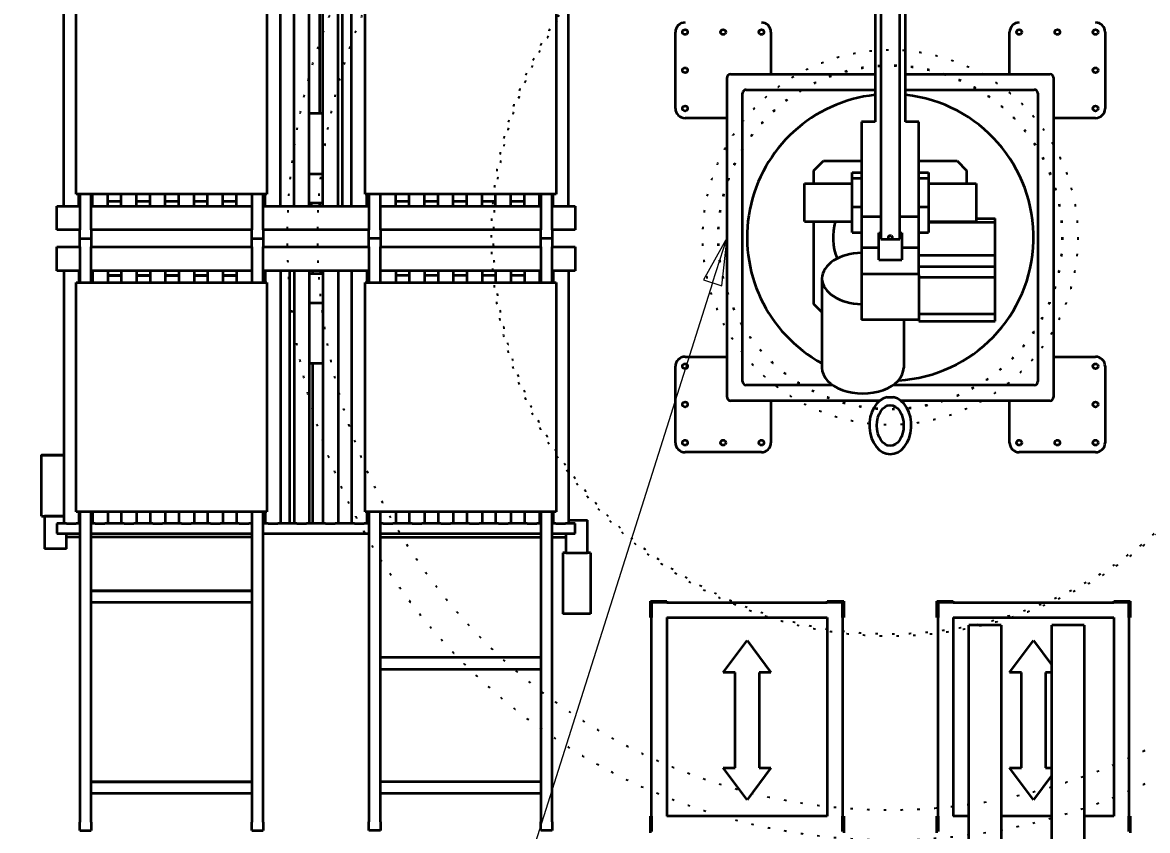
# Model space of a CAD drawing. Header units: millimetres. Extents: x 0 to 67800, y 0 to 42000.
# Drawn here: x 15877 to 21768, y 19207 to 23438 of the extents above; entities that cross this region are included whole.
import ezdxf

# ---------------------------------------------------------------- set-up
doc = ezdxf.new("R2010")
doc.units = ezdxf.units.MM
doc.header["$LTSCALE"] = 100
doc.linetypes.add('DOTTED', pattern=[0.0481, 0.0068, -0.0413])
for name, color, linetype, lineweight in [('Reference (ISO)', 7, 'DOTTED', 25), ('Symbol (ISO)', 7, 'Continuous', 18), ('Visible (ISO)', 7, 'Continuous', 35)]:
    doc.layers.add(name, color=color, linetype=linetype, lineweight=lineweight)
doc.styles.add('Label Text (ISO)', font='verdana.ttf')

# ---------------------------------------------------------------- blocks, each defined once
blk = doc.blocks.new('Balloon13')
at = {"layer": 'Symbol (ISO)'}
for p, q in [((150.583, 200.424), (150.403, 197.881)), ((150.899, 197.944), (150.583, 200.424)), ((151.395, 198.007), (150.583, 200.424)), ((150.403, 197.881), (151.395, 198.007)), ((150.899, 197.944), (156.809, 151.628))]:
    blk.add_line(p, q, dxfattribs=at)
at = {"layer": 'Symbol (ISO)', "flags": 128}
blk.add_lwpolyline([(151.395, 198.007), (150.583, 200.424), (150.403, 197.881), (151.395, 198.007)], dxfattribs=at)
at = {"layer": 'Symbol (ISO)'}
blk.add_circle((157.471, 146.436), 5.25, dxfattribs=at)
blk.add_solid([(151.395, 198.007), (150.583, 200.424), (150.403, 197.881), (151.395, 198.007)], dxfattribs=at)
at = {"layer": 'Symbol (ISO)', "insert": (157.471, 146.473), "char_height": 3.5, "attachment_point": 5, "style": 'Label Text (ISO)'}
blk.add_mtext('13', dxfattribs=at)
blk = doc.blocks.new('Balloon25')
at = {"layer": 'Symbol (ISO)'}
for p, q in [((195.664, 223.129), (194.432, 220.897)), ((194.908, 220.746), (195.664, 223.129)), ((195.385, 220.595), (195.664, 223.129)), ((194.908, 220.746), (172.998, 151.622)), ((194.432, 220.897), (195.385, 220.595))]:
    blk.add_line(p, q, dxfattribs=at)
at = {"layer": 'Symbol (ISO)', "flags": 128}
blk.add_lwpolyline([(195.385, 220.595), (195.664, 223.129), (194.432, 220.897), (195.385, 220.595)], dxfattribs=at)
at = {"layer": 'Symbol (ISO)'}
blk.add_solid([(195.385, 220.595), (195.664, 223.129), (194.432, 220.897), (195.385, 220.595)], dxfattribs=at)

msp = doc.modelspace()

# ---------------------------------------------------------------- linework, layer by layer
at = {"layer": 'Reference (ISO)', "ltscale": 18.165257}
msp.add_circle((20421.39, 22312.87), 3156.69, dxfattribs=at)
at = {"layer": 'Reference (ISO)', "ltscale": 18.219997}
msp.add_circle((20421.39, 22312.87), 2998.83, dxfattribs=at)
at = {"layer": 'Reference (ISO)', "ltscale": 18.185495}
msp.add_circle((20421.39, 22312.87), 2088.25, dxfattribs=at)
at = {"layer": 'Reference (ISO)', "ltscale": 18.213535}
msp.add_circle((20421.39, 22312.87), 2077.52, dxfattribs=at)
at = {"layer": 'Reference (ISO)', "ltscale": 18.068232}
msp.add_circle((20421.39, 22312.87), 982.06, dxfattribs=at)
at = {"layer": 'Reference (ISO)', "ltscale": 18.123285}
msp.add_circle((20421.39, 22312.87), 901.81, dxfattribs=at)
at = {"layer": 'Reference (ISO)', "ltscale": 18.061892}
msp.add_circle((20421.39, 22312.87), 898.76, dxfattribs=at)
at = {"layer": 'Visible (ISO)'}
for p, q in [((20371.39, 24650.23), (20371.39, 22302.6)), ((20471.39, 22302.6), (20471.39, 24650.23)), ((20341.39, 24612.87), (20341.39, 22918.41)), ((20501.39, 22918.41), (20501.39, 24612.87)), ((16092.39, 22476.87), (16092.39, 23799.87)), ((17227.99, 22476.87), (17227.99, 23799.87)), ((17298.79, 22476.87), (17298.79, 23799.87)), ((17378.79, 22476.87), (17378.79, 23799.87)), ((17431.39, 23799.87), (17431.39, 22962.87)), ((17449.59, 22476.87), (17449.59, 23799.87)), ((17529.59, 22476.87), (17529.59, 23799.87)), ((17551.39, 23799.87), (17551.39, 22476.87)), ((17600.39, 22476.87), (17600.39, 23799.87)), ((18735.99, 22476.87), (18735.99, 23799.87)), ((16156.99, 22538.37), (16156.99, 23738.38)), ((17156.99, 23738.38), (17156.99, 22538.37)), ((17671.39, 22538.37), (17671.39, 23738.38)), ((18671.39, 23738.38), (18671.39, 22538.37)), ((19296.39, 22987.87), (19296.39, 23387.87)), ((19796.39, 23387.87), (19796.39, 23167.87)), ((21046.39, 23167.87), (21046.39, 23387.87)), ((21546.39, 23387.87), (21546.39, 22987.87)), ((19585.18, 23167.87), (19586.39, 23167.87)), ((19586.39, 23167.87), (19746.39, 23167.87)), ((19746.39, 23167.87), (20341.39, 23167.87)), ((20501.39, 23167.87), (21096.39, 23167.87)), ((21096.39, 23167.87), (21256.39, 23167.87)), ((21256.39, 23167.87), (21257.59, 23167.87)), ((19566.39, 23147.87), (19566.39, 23149.08)), ((19566.39, 22987.87), (19566.39, 23147.87)), ((21276.39, 23149.08), (21276.39, 23147.87)), ((21276.39, 23147.87), (21276.39, 22987.87)), ((19648.28, 21558.56), (19648.28, 23067.19)), ((19667.07, 23085.98), (20341.39, 23085.98)), ((20501.39, 23085.98), (21175.7, 23085.98)), ((21194.49, 23067.19), (21194.49, 21558.56)), ((19566.39, 21637.87), (19566.39, 22987.87)), ((21276.39, 22987.87), (21276.39, 21637.87)), ((17378.79, 22962.87), (17449.59, 22962.87)), ((19566.39, 22937.87), (19346.39, 22937.87)), ((21496.39, 22937.87), (21276.39, 22937.87)), ((20271.39, 22918.41), (20271.39, 22420.69)), ((20341.39, 22918.41), (20271.39, 22918.41)), ((20571.39, 22918.41), (20501.39, 22918.41)), ((20571.39, 22420.69), (20571.39, 22918.41)), ((20021.39, 22662.87), (20071.39, 22712.87)), ((20071.39, 22712.87), (20271.39, 22712.87)), ((20571.39, 22712.87), (20771.39, 22712.87)), ((20771.39, 22712.87), (20821.39, 22662.87)), ((17449.59, 22643.87), (17378.79, 22643.87)), ((20021.39, 22595.56), (20021.39, 22662.87)), ((20221.39, 22623.49), (20221.39, 22652.06)), ((20221.39, 22652.06), (20271.39, 22652.06)), ((20571.39, 22652.06), (20621.39, 22652.06)), ((20621.39, 22652.06), (20621.39, 22623.49)), ((20821.39, 22662.87), (20821.39, 22595.56)), ((19971.39, 22395.56), (19971.39, 22595.56)), ((19971.39, 22595.56), (20221.39, 22595.56)), ((20221.39, 22473.49), (20221.39, 22623.49)), ((20221.39, 22623.49), (20271.39, 22623.49)), ((20571.39, 22623.49), (20621.39, 22623.49)), ((20621.39, 22623.49), (20621.39, 22473.49)), ((20621.39, 22595.56), (20871.39, 22595.56)), ((20871.39, 22595.56), (20871.39, 22395.56)), ((17156.99, 22538.37), (16156.99, 22538.37)), ((16172.39, 22476.87), (16172.39, 22538.37)), ((16176.99, 22538.37), (16176.99, 22351.72)), ((16236.99, 22351.72), (16236.99, 22538.37)), ((16243.19, 22476.87), (16243.19, 22538.37)), ((16323.19, 22476.87), (16323.19, 22538.37)), ((16393.99, 22476.87), (16393.99, 22538.37)), ((16473.99, 22476.87), (16473.99, 22538.37)), ((16544.79, 22476.87), (16544.79, 22538.37)), ((16624.79, 22476.87), (16624.79, 22538.37)), ((16695.59, 22476.87), (16695.59, 22538.37)), ((16775.59, 22476.87), (16775.59, 22538.37)), ((16846.39, 22476.87), (16846.39, 22538.37)), ((16926.39, 22476.87), (16926.39, 22538.37)), ((16997.19, 22476.87), (16997.19, 22538.37)), ((17076.99, 22538.37), (17076.99, 22351.72)), ((17136.99, 22351.72), (17136.99, 22538.37)), ((17147.99, 22476.87), (17147.99, 22538.37)), ((18671.39, 22538.37), (17671.39, 22538.37)), ((17680.39, 22476.87), (17680.39, 22538.37)), ((17691.39, 22538.37), (17691.39, 22351.87)), ((17751.39, 22351.87), (17751.39, 22538.37)), ((17831.19, 22476.87), (17831.19, 22538.37)), ((17901.99, 22476.87), (17901.99, 22538.37)), ((17981.99, 22476.87), (17981.99, 22538.37)), ((18052.79, 22476.87), (18052.79, 22538.37)), ((18132.79, 22476.87), (18132.79, 22538.37)), ((18203.59, 22476.87), (18203.59, 22538.37)), ((18283.59, 22476.87), (18283.59, 22538.37)), ((18354.39, 22476.87), (18354.39, 22538.37)), ((18434.39, 22476.87), (18434.39, 22538.37)), ((18505.19, 22476.87), (18505.19, 22538.37)), ((18585.19, 22476.87), (18585.19, 22538.37)), ((18591.39, 22538.37), (18591.39, 22351.87)), ((18651.39, 22351.87), (18651.39, 22538.37)), ((18655.99, 22476.87), (18655.99, 22538.37)), ((16056.99, 22476.87), (16176.99, 22476.87)), ((16056.99, 22351.87), (16056.99, 22476.87)), ((16236.99, 22502.56), (16243.19, 22502.56)), ((16236.99, 22476.87), (17076.99, 22476.87)), ((16323.19, 22502.56), (16393.99, 22502.56)), ((16473.99, 22502.56), (16544.79, 22502.56)), ((16624.79, 22502.56), (16695.59, 22502.56)), ((16775.59, 22502.56), (16846.39, 22502.56)), ((16926.39, 22502.56), (16997.19, 22502.56)), ((17136.99, 22476.87), (17691.39, 22476.87)), ((17449.59, 22491.87), (17378.79, 22491.87)), ((17388.89, 22491.87), (17388.89, 22476.87)), ((17431.39, 22491.87), (17431.39, 22476.87)), ((17751.39, 22476.87), (18591.39, 22476.87)), ((17831.19, 22502.37), (17901.99, 22502.37)), ((17981.99, 22502.37), (18052.79, 22502.37)), ((18132.79, 22502.37), (18203.59, 22502.37)), ((18283.59, 22502.37), (18354.39, 22502.37)), ((18434.39, 22502.37), (18505.19, 22502.37)), ((18585.19, 22502.37), (18591.39, 22502.37)), ((18651.39, 22476.87), (18771.39, 22476.87)), ((18771.39, 22476.87), (18771.39, 22351.87)), ((20221.39, 22339.06), (20221.39, 22473.49)), ((20221.39, 22473.49), (20271.39, 22473.49)), ((20571.39, 22473.49), (20621.39, 22473.49)), ((20621.39, 22473.49), (20621.39, 22339.06)), ((19971.39, 22395.56), (20221.39, 22395.56)), ((20021.39, 21962.87), (20021.39, 22395.56)), ((20371.39, 22420.69), (20271.39, 22420.69)), ((20271.39, 22420.69), (20271.39, 22258.87)), ((20571.39, 22420.69), (20471.39, 22420.69)), ((20571.39, 22258.87), (20571.39, 22420.69)), ((20621.39, 22395.56), (20871.39, 22395.56)), ((20621.39, 22392.91), (20971.39, 22392.91)), ((20871.39, 22411.29), (20971.39, 22411.29)), ((20971.39, 22392.91), (20971.39, 22411.29)), ((20971.39, 22219.26), (20971.39, 22392.91)), ((16176.99, 22351.87), (16056.99, 22351.87)), ((16176.99, 22307.36), (16176.99, 22351.72)), ((17076.99, 22351.87), (16236.99, 22351.87)), ((16236.99, 22351.72), (16236.99, 22307.36)), ((17076.99, 22307.36), (17076.99, 22351.72)), ((17691.39, 22351.87), (17136.99, 22351.87)), ((17136.99, 22351.72), (17136.99, 22307.36)), ((17691.39, 22307.37), (17691.39, 22351.87)), ((17751.39, 22351.87), (17751.39, 22307.37)), ((18591.39, 22351.87), (17751.39, 22351.87)), ((18591.39, 22307.37), (18591.39, 22351.87)), ((18651.39, 22351.87), (18651.39, 22307.37)), ((18771.39, 22351.87), (18651.39, 22351.87)), ((20221.39, 22339.06), (20271.39, 22339.06)), ((20361.39, 22195.8), (20361.39, 22335.8)), ((20361.39, 22335.8), (20371.39, 22335.8)), ((20471.39, 22335.8), (20481.39, 22335.8)), ((20481.39, 22335.8), (20481.39, 22195.8)), ((20571.39, 22339.06), (20621.39, 22339.06)), ((16176.99, 22262.72), (16176.99, 22307.36)), ((16176.99, 22307.36), (16236.99, 22307.36)), ((16236.99, 22307.36), (16236.99, 22262.72)), ((17076.99, 22262.72), (17076.99, 22307.36)), ((17076.99, 22307.36), (17136.99, 22307.36)), ((17136.99, 22307.36), (17136.99, 22262.72)), ((17691.39, 22262.87), (17691.39, 22307.37)), ((17751.39, 22307.37), (17691.39, 22307.37)), ((17751.39, 22307.37), (17691.39, 22307.37)), ((17751.39, 22307.37), (17751.39, 22262.87)), ((18591.39, 22262.87), (18591.39, 22307.37)), ((18651.39, 22307.37), (18591.39, 22307.37)), ((18651.39, 22307.37), (18591.39, 22307.37)), ((18651.39, 22307.37), (18651.39, 22262.87)), ((20371.39, 22302.6), (20471.39, 22302.6)), ((16056.99, 22262.87), (16176.99, 22262.87)), ((16056.99, 22137.87), (16056.99, 22262.87)), ((16176.99, 22262.72), (16176.99, 22076.38)), ((16236.99, 22262.87), (17076.99, 22262.87)), ((16236.99, 22076.38), (16236.99, 22262.72)), ((17076.99, 22262.72), (17076.99, 22076.38)), ((17136.99, 22262.87), (17691.39, 22262.87)), ((17136.99, 22076.38), (17136.99, 22262.72)), ((17691.39, 22262.87), (17691.39, 22076.38)), ((17751.39, 22076.38), (17751.39, 22262.87)), ((17751.39, 22262.87), (18591.39, 22262.87)), ((18591.39, 22262.87), (18591.39, 22076.38)), ((18651.39, 22076.38), (18651.39, 22262.87)), ((18651.39, 22262.87), (18771.39, 22262.87)), ((18771.39, 22262.87), (18771.39, 22137.87)), ((20361.39, 22258.87), (20271.39, 22258.87)), ((20271.39, 22258.87), (20271.39, 22120.77)), ((20571.39, 22258.87), (20481.39, 22258.87)), ((20571.39, 22120.77), (20571.39, 22258.87)), ((20571.39, 22219.26), (20971.39, 22219.26)), ((20971.39, 22159.57), (20971.39, 22219.26)), ((20361.39, 22195.8), (20481.39, 22195.8)), ((20571.39, 22159.57), (20971.39, 22159.57)), ((20971.39, 22104.47), (20971.39, 22159.57)), ((16176.99, 22137.87), (16056.99, 22137.87)), ((16092.39, 22137.87), (16092.39, 20814.87)), ((16172.39, 22137.87), (16172.39, 22076.38)), ((17076.99, 22137.87), (16236.99, 22137.87)), ((16236.99, 22112.66), (16243.19, 22112.66)), ((16243.19, 22112.56), (16236.99, 22112.56)), ((16243.19, 22137.87), (16243.19, 22076.38)), ((16323.19, 22137.87), (16323.19, 22076.38)), ((16323.19, 22112.66), (16393.99, 22112.66)), ((16393.99, 22112.56), (16323.19, 22112.56)), ((16393.99, 22137.87), (16393.99, 22076.38)), ((16473.99, 22137.87), (16473.99, 22076.38)), ((16473.99, 22112.66), (16544.79, 22112.66)), ((16544.79, 22112.56), (16473.99, 22112.56)), ((16544.79, 22137.87), (16544.79, 22076.38)), ((16624.79, 22137.87), (16624.79, 22076.38)), ((16624.79, 22112.66), (16695.59, 22112.66)), ((16695.59, 22112.56), (16624.79, 22112.56)), ((16695.59, 22137.87), (16695.59, 22076.38)), ((16775.59, 22137.87), (16775.59, 22076.38)), ((16775.59, 22112.66), (16846.39, 22112.66)), ((16846.39, 22112.56), (16775.59, 22112.56)), ((16846.39, 22137.87), (16846.39, 22076.38)), ((16926.39, 22137.87), (16926.39, 22076.38)), ((16926.39, 22112.66), (16997.19, 22112.66)), ((16997.19, 22112.56), (16926.39, 22112.56)), ((16997.19, 22137.87), (16997.19, 22076.38)), ((17691.39, 22137.87), (17136.99, 22137.87)), ((17147.99, 22137.87), (17147.99, 22076.38)), ((17227.99, 22137.87), (17227.99, 20814.87)), ((17276.99, 20814.87), (17276.99, 22137.87)), ((17298.79, 22137.87), (17298.79, 20814.87)), ((17378.79, 22137.87), (17378.79, 20814.87)), ((17378.79, 22122.87), (17449.59, 22122.87)), ((17396.99, 22122.87), (17396.99, 22137.87)), ((17439.49, 22122.87), (17439.49, 22137.87)), ((17449.59, 22137.87), (17449.59, 20814.87)), ((17529.59, 22137.87), (17529.59, 20814.87)), ((17600.39, 22137.87), (17600.39, 20814.87)), ((17680.39, 22137.87), (17680.39, 22076.38)), ((18591.39, 22137.87), (17751.39, 22137.87)), ((17831.19, 22137.87), (17831.19, 22076.38)), ((17901.99, 22112.37), (17831.19, 22112.37)), ((17901.99, 22137.87), (17901.99, 22076.38)), ((17981.99, 22137.87), (17981.99, 22076.38)), ((18052.79, 22112.37), (17981.99, 22112.37)), ((18052.79, 22137.87), (18052.79, 22076.38)), ((18132.79, 22137.87), (18132.79, 22076.38)), ((18203.59, 22112.37), (18132.79, 22112.37)), ((18203.59, 22137.87), (18203.59, 22076.38)), ((18283.59, 22137.87), (18283.59, 22076.38)), ((18354.39, 22112.37), (18283.59, 22112.37)), ((18354.39, 22137.87), (18354.39, 22076.38)), ((18434.39, 22137.87), (18434.39, 22076.38)), ((18505.19, 22112.37), (18434.39, 22112.37)), ((18505.19, 22137.87), (18505.19, 22076.38)), ((18585.19, 22137.87), (18585.19, 22076.38)), ((18591.39, 22112.37), (18585.19, 22112.37)), ((18771.39, 22137.87), (18651.39, 22137.87)), ((18655.99, 22137.87), (18655.99, 22076.38)), ((18735.99, 22137.87), (18735.99, 20814.87)), ((20063.49, 22097.67), (20063.49, 21629.49)), ((20571.39, 22120.77), (20271.39, 22120.77)), ((20271.39, 22120.77), (20271.39, 21880.53)), ((20571.39, 22117.5), (20571.39, 22120.77)), ((20571.39, 22117.5), (20571.39, 22104.47)), ((20571.39, 22104.47), (20971.39, 22104.47)), ((20571.39, 22104.47), (20571.39, 21912.65)), ((20971.39, 21912.65), (20971.39, 22104.47)), ((16156.99, 20876.37), (16156.99, 22076.38)), ((16156.99, 22076.38), (17156.99, 22076.38)), ((17156.99, 22076.38), (17156.99, 20876.37)), ((17671.39, 20876.37), (17671.39, 22076.38)), ((17671.39, 22076.38), (18671.39, 22076.38)), ((18671.39, 22076.38), (18671.39, 20876.37)), ((17378.79, 21970.87), (17449.59, 21970.87)), ((20063.49, 21920.77), (20021.39, 21962.87)), ((20571.39, 21880.53), (20271.39, 21880.53)), ((20491.5, 21880.53), (20491.5, 21629.49)), ((20571.39, 21912.65), (20971.39, 21912.65)), ((20571.39, 21912.65), (20571.39, 21874.8)), ((20571.39, 21874.8), (20971.39, 21874.8)), ((20971.39, 21874.8), (20971.39, 21912.65)), ((19346.39, 21687.87), (19566.39, 21687.87)), ((21276.39, 21687.87), (21496.39, 21687.87)), ((17449.59, 21651.87), (17378.79, 21651.87)), ((17396.99, 20814.87), (17396.99, 21651.87)), ((19296.39, 21237.87), (19296.39, 21637.87)), ((19566.39, 21477.87), (19566.39, 21637.87)), ((21276.39, 21637.87), (21276.39, 21477.87)), ((21546.39, 21637.87), (21546.39, 21237.87)), ((20118.69, 21539.77), (19667.07, 21539.77)), ((21175.7, 21539.77), (20436.3, 21539.77)), ((19566.39, 21476.67), (19566.39, 21477.87)), ((19586.39, 21457.87), (19585.18, 21457.87)), ((19746.39, 21457.87), (19586.39, 21457.87)), ((20366.51, 21457.87), (19746.39, 21457.87)), ((19796.39, 21457.87), (19796.39, 21237.87)), ((20404.39, 21476.07), (20438.38, 21476.07)), ((21096.39, 21457.87), (20476.26, 21457.87)), ((21046.39, 21237.87), (21046.39, 21457.87)), ((21256.39, 21457.87), (21096.39, 21457.87)), ((21257.59, 21457.87), (21256.39, 21457.87)), ((21276.39, 21477.87), (21276.39, 21476.67)), ((15976.99, 20853.79), (15976.99, 21172.79)), ((19746.39, 21187.87), (19346.39, 21187.87)), ((21496.39, 21187.87), (21096.39, 21187.87)), ((17156.99, 20876.37), (16156.99, 20876.37)), ((16172.39, 20876.37), (16172.39, 20814.87)), ((16176.99, 20876.37), (16176.99, 19251.73)), ((16236.99, 19251.73), (16236.99, 20876.37)), ((16243.19, 20876.37), (16243.19, 20814.87)), ((16323.19, 20876.37), (16323.19, 20814.87)), ((16393.99, 20876.37), (16393.99, 20814.87)), ((16473.99, 20876.37), (16473.99, 20814.87)), ((16544.79, 20876.37), (16544.79, 20814.87)), ((16624.79, 20876.37), (16624.79, 20814.87)), ((16695.59, 20876.37), (16695.59, 20814.87)), ((16775.59, 20876.37), (16775.59, 20814.87)), ((16846.39, 20876.37), (16846.39, 20814.87)), ((16926.39, 20876.37), (16926.39, 20814.87)), ((16997.19, 20876.37), (16997.19, 20814.87)), ((17076.99, 20876.37), (17076.99, 19251.73)), ((17136.99, 19251.73), (17136.99, 20876.37)), ((17147.99, 20876.37), (17147.99, 20814.87)), ((18671.39, 20876.37), (17671.39, 20876.37)), ((17680.39, 20876.37), (17680.39, 20814.87)), ((17691.39, 20876.37), (17691.39, 19251.87)), ((17751.39, 19251.87), (17751.39, 20876.37)), ((17831.19, 20876.37), (17831.19, 20814.87)), ((17901.99, 20876.37), (17901.99, 20814.87)), ((17981.99, 20876.37), (17981.99, 20814.87)), ((18052.79, 20876.37), (18052.79, 20814.87)), ((18132.79, 20876.37), (18132.79, 20814.87)), ((18203.59, 20876.37), (18203.59, 20814.87)), ((18283.59, 20876.37), (18283.59, 20814.87)), ((18354.39, 20876.37), (18354.39, 20814.87)), ((18434.39, 20876.37), (18434.39, 20814.87)), ((18505.19, 20876.37), (18505.19, 20814.87)), ((18585.19, 20876.37), (18585.19, 20814.87)), ((18591.39, 20876.37), (18591.39, 19251.87)), ((18651.39, 19251.87), (18651.39, 20876.37)), ((18655.99, 20876.37), (18655.99, 20814.87)), ((15991.99, 20853.65), (15991.99, 20853.51)), ((16092.39, 20853.51), (15991.99, 20853.51)), ((15991.99, 20853.51), (15991.99, 20682.51)), ((16107.11, 20814.87), (16056.99, 20814.87)), ((16056.99, 20814.87), (16056.99, 20762.87)), ((16107.11, 20814.87), (16157.66, 20814.87)), ((16176.99, 20814.87), (16157.66, 20814.87)), ((16257.91, 20814.87), (16236.99, 20814.87)), ((16257.91, 20814.87), (16308.46, 20814.87)), ((16408.71, 20814.87), (16308.46, 20814.87)), ((16408.71, 20814.87), (16459.26, 20814.87)), ((16559.51, 20814.87), (16459.26, 20814.87)), ((16559.51, 20814.87), (16610.06, 20814.87)), ((16710.31, 20814.87), (16610.06, 20814.87)), ((16710.31, 20814.87), (16760.86, 20814.87)), ((16861.11, 20814.87), (16760.86, 20814.87)), ((16861.11, 20814.87), (16911.66, 20814.87)), ((17011.91, 20814.87), (16911.66, 20814.87)), ((17011.91, 20814.87), (17062.46, 20814.87)), ((17076.99, 20814.87), (17062.46, 20814.87)), ((17162.71, 20814.87), (17136.99, 20814.87)), ((17162.71, 20814.87), (17213.26, 20814.87)), ((17313.51, 20814.87), (17213.26, 20814.87)), ((17313.51, 20814.87), (17364.06, 20814.87)), ((17464.31, 20814.87), (17364.06, 20814.87)), ((17464.31, 20814.87), (17514.86, 20814.87)), ((17615.11, 20814.87), (17514.86, 20814.87)), ((17615.11, 20814.87), (17665.66, 20814.87)), ((17691.39, 20814.87), (17665.66, 20814.87)), ((17765.91, 20814.87), (17751.39, 20814.87)), ((17765.91, 20814.87), (17816.46, 20814.87)), ((17916.71, 20814.87), (17816.46, 20814.87)), ((17916.71, 20814.87), (17967.26, 20814.87)), ((18067.51, 20814.87), (17967.26, 20814.87)), ((18067.51, 20814.87), (18118.06, 20814.87)), ((18218.31, 20814.87), (18118.06, 20814.87)), ((18218.31, 20814.87), (18268.86, 20814.87)), ((18369.11, 20814.87), (18268.86, 20814.87)), ((18369.11, 20814.87), (18419.66, 20814.87)), ((18519.91, 20814.87), (18419.66, 20814.87)), ((18519.91, 20814.87), (18570.46, 20814.87)), ((18591.39, 20814.87), (18570.46, 20814.87)), ((18670.71, 20814.87), (18651.39, 20814.87)), ((18670.71, 20814.87), (18721.26, 20814.87)), ((18771.39, 20814.87), (18721.26, 20814.87)), ((18735.99, 20832.37), (18836.39, 20832.37)), ((18771.39, 20762.87), (18771.39, 20814.87)), ((18836.39, 20661.37), (18836.39, 20832.37)), ((16056.99, 20762.87), (16176.99, 20762.87)), ((16106.99, 20682.51), (16106.99, 20762.87)), ((16176.99, 20742.76), (16106.99, 20742.76)), ((16236.99, 20762.87), (17076.99, 20762.87)), ((17076.99, 20742.76), (16236.99, 20742.76)), ((17136.99, 20762.87), (17691.39, 20762.87)), ((17751.39, 20762.87), (18591.39, 20762.87)), ((17751.39, 20742.37), (18591.39, 20742.37)), ((18651.39, 20762.87), (18771.39, 20762.87)), ((18651.39, 20742.37), (18721.39, 20742.37)), ((18721.39, 20762.87), (18721.39, 20661.37)), ((16106.99, 20682.51), (15991.99, 20682.51)), ((18721.39, 20661.37), (18706.39, 20661.37)), ((18706.39, 20661.37), (18706.39, 20342.37)), ((18721.39, 20661.37), (18836.39, 20661.37)), ((18851.39, 20661.37), (18836.39, 20661.37)), ((18851.39, 20661.37), (18851.39, 20342.37)), ((16236.99, 20462.67), (17076.99, 20462.67)), ((17076.99, 20462.57), (16236.99, 20462.57)), ((16236.99, 20402.57), (17076.99, 20402.57)), ((19165.39, 20321.87), (19165.39, 20407.87)), ((19165.39, 20407.87), (19251.39, 20407.87)), ((19171.39, 20401.87), (19171.39, 20321.87)), ((19251.39, 20401.87), (19171.39, 20401.87)), ((19251.39, 20407.87), (19251.39, 20401.87)), ((19251.39, 20401.87), (20091.39, 20401.87)), ((20091.39, 20401.87), (20091.39, 20407.87)), ((20091.39, 20407.87), (20177.39, 20407.87)), ((20171.39, 20401.87), (20091.39, 20401.87)), ((20171.39, 20321.87), (20171.39, 20401.87)), ((20177.39, 20407.87), (20177.39, 20321.87)), ((20665.39, 20321.87), (20665.39, 20407.87)), ((20665.39, 20407.87), (20751.39, 20407.87)), ((20671.39, 20401.87), (20671.39, 20321.87)), ((20751.39, 20401.87), (20671.39, 20401.87)), ((20751.39, 20407.87), (20751.39, 20401.87)), ((20751.39, 20401.87), (21591.39, 20401.87)), ((21591.39, 20401.87), (21591.39, 20407.87)), ((21591.39, 20407.87), (21677.39, 20407.87)), ((21671.39, 20401.87), (21591.39, 20401.87)), ((21671.39, 20321.87), (21671.39, 20401.87)), ((21677.39, 20407.87), (21677.39, 20321.87)), ((18851.39, 20342.37), (18706.39, 20342.37)), ((19171.39, 20321.87), (19165.39, 20321.87)), ((19171.39, 19281.87), (19171.39, 20321.87)), ((19251.39, 20321.87), (19251.39, 19281.87)), ((19251.39, 20321.87), (20091.39, 20321.87)), ((20091.39, 20321.87), (20091.39, 19281.87)), ((20177.39, 20321.87), (20171.39, 20321.87)), ((20171.39, 20321.87), (20171.39, 19281.87)), ((20671.39, 20321.87), (20665.39, 20321.87)), ((20671.39, 19281.87), (20671.39, 20321.87)), ((20751.39, 20321.87), (20751.39, 19281.87)), ((20751.39, 20321.87), (21591.39, 20321.87)), ((21002.39, 20281.87), (20832.39, 20281.87)), ((20832.39, 19121.87), (20832.39, 20281.87)), ((21002.39, 20281.87), (21002.39, 19121.87)), ((21437.39, 20281.87), (21267.39, 20281.87)), ((21267.39, 19121.87), (21267.39, 20281.87)), ((21437.39, 20281.87), (21437.39, 19121.87)), ((21591.39, 20321.87), (21591.39, 19281.87)), ((21677.39, 20321.87), (21671.39, 20321.87)), ((21671.39, 20321.87), (21671.39, 19281.87)), ((19546.39, 20035.21), (19671.39, 20201.87)), ((19671.39, 20201.87), (19796.39, 20035.21)), ((21046.39, 20035.21), (21171.39, 20201.87)), ((21171.39, 20201.87), (21267.39, 20073.87)), ((18591.39, 20112.37), (17751.39, 20112.37)), ((17751.39, 20052.37), (18591.39, 20052.37)), ((19608.89, 20035.21), (19546.39, 20035.21)), ((19608.89, 19535.21), (19608.89, 20035.21)), ((19733.89, 20035.21), (19733.89, 19535.21)), ((19796.39, 20035.21), (19733.89, 20035.21)), ((21108.89, 20035.21), (21046.39, 20035.21)), ((21108.89, 19535.21), (21108.89, 20035.21)), ((21233.89, 20035.21), (21233.89, 19535.21)), ((21267.39, 20035.21), (21233.89, 20035.21)), ((19546.39, 19535.21), (19608.89, 19535.21)), ((19671.39, 19368.54), (19546.39, 19535.21)), ((19796.39, 19535.21), (19671.39, 19368.54)), ((19733.89, 19535.21), (19796.39, 19535.21)), ((21046.39, 19535.21), (21108.89, 19535.21)), ((21171.39, 19368.54), (21046.39, 19535.21)), ((21233.89, 19535.21), (21267.39, 19535.21)), ((16236.99, 19462.67), (17076.99, 19462.67)), ((17076.99, 19462.58), (16236.99, 19462.58)), ((18591.39, 19462.37), (17751.39, 19462.37)), ((21267.39, 19496.54), (21171.39, 19368.54)), ((16236.99, 19402.58), (17076.99, 19402.58)), ((17751.39, 19402.37), (18591.39, 19402.37)), ((19165.39, 19195.87), (19165.39, 19281.87)), ((19165.39, 19281.87), (19171.39, 19281.87)), ((19171.39, 19281.87), (19171.39, 19201.87)), ((20091.39, 19281.87), (19251.39, 19281.87)), ((20171.39, 19201.87), (20171.39, 19281.87)), ((20171.39, 19281.87), (20177.39, 19281.87)), ((20177.39, 19281.87), (20177.39, 19195.87)), ((20665.39, 19195.87), (20665.39, 19281.87)), ((20665.39, 19281.87), (20671.39, 19281.87)), ((20671.39, 19281.87), (20671.39, 19201.87)), ((20832.39, 19281.87), (20751.39, 19281.87)), ((21267.39, 19281.87), (21002.39, 19281.87)), ((21591.39, 19281.87), (21437.39, 19281.87)), ((21671.39, 19201.87), (21671.39, 19281.87)), ((21671.39, 19281.87), (21677.39, 19281.87)), ((21677.39, 19281.87), (21677.39, 19195.87)), ((16176.99, 19207.37), (16176.99, 19251.73)), ((16176.99, 19207.37), (16236.99, 19207.37)), ((16236.99, 19251.73), (16236.99, 19207.37)), ((17076.99, 19207.37), (17076.99, 19251.73)), ((17076.99, 19207.37), (17136.99, 19207.37)), ((17136.99, 19251.73), (17136.99, 19207.37)), ((17691.39, 19207.37), (17691.39, 19251.87)), ((17751.39, 19207.37), (17691.39, 19207.37)), ((17751.39, 19251.87), (17751.39, 19207.37)), ((18591.39, 19207.37), (18591.39, 19251.87)), ((18651.39, 19207.37), (18591.39, 19207.37)), ((18651.39, 19251.87), (18651.39, 19207.37))]:
    msp.add_line(p, q, dxfattribs=at)
for centre, radius in [((19346.39, 23387.87), 13.5), ((19546.39, 23387.87), 13.5), ((19746.39, 23387.87), 13.5), ((21096.39, 23387.87), 13.5), ((21296.39, 23387.87), 13.5), ((21496.39, 23387.87), 13.5), ((19346.39, 23187.87), 13.5), ((21496.39, 23187.87), 13.5), ((19346.39, 22987.87), 13.5), ((21496.39, 22987.87), 13.5), ((20421.39, 22312.87), 10), ((19346.39, 21637.87), 13.5), ((21496.39, 21637.87), 13.5), ((19346.39, 21437.87), 13.5), ((21496.39, 21437.87), 13.5), ((19346.39, 21237.87), 13.5), ((19546.39, 21237.87), 13.5), ((19746.39, 21237.87), 13.5), ((21096.39, 21237.87), 13.5), ((21296.39, 21237.87), 13.5), ((21496.39, 21237.87), 13.5)]:
    msp.add_circle(centre, radius, dxfattribs=at)
for centre, radius, start, end in [((19346.39, 23387.87), 50, 90, 180), ((19746.39, 23387.87), 50, 0, 90), ((21096.39, 23387.87), 50, 90, 180), ((21496.39, 23387.87), 50, 0, 90), ((20421.39, 22312.87), 750, 96.123199, 241.497583), ((20421.39, 22312.87), 750, 273.274366, 83.876801), ((19346.39, 22987.87), 50, 180, 270), ((21496.39, 22987.87), 50, 270, 0), ((20421.39, 22312.87), 300, 164.001744, 201.760886), ((19346.39, 21637.87), 50, 90, 180), ((21496.39, 21637.87), 50, 0, 90), ((19346.39, 21237.87), 50, 180, 270), ((19746.39, 21237.87), 50, 270, 0), ((21096.39, 21237.87), 50, 180, 270), ((21496.39, 21237.87), 50, 270, 0)]:
    msp.add_arc(centre, radius, start, end, dxfattribs=at)
for centre, major_axis, ratio, start_param, end_param in [((19587.67, 23146.59), (-15.91, 15.91), 0.8891265, 5.5564103, 7.0099604), ((21255.1, 23146.59), (15.91, 15.91), 0.8891265, 5.5564103, 7.0099604), ((19669.56, 23064.7), (-15.91, 15.91), 0.8891265, 5.5564103, 7.0099604), ((21173.21, 23064.7), (15.91, 15.91), 0.8891265, 5.5564103, 7.0099604), ((20277.5, 22097.67), (-214.01, 0), 0.625409, 4.7409436, 7.825427), ((20277.5, 21629.49), (-214.01, 0), 0.625409, 0, 3.1415927), ((19669.56, 21561.05), (-15.91, -15.91), 0.8891265, 5.5564103, 7.0099604), ((21173.21, 21561.05), (15.91, -15.91), 0.8891265, 5.5564103, 7.0099604), ((19587.67, 21479.16), (-15.91, -15.91), 0.8891265, 5.5564103, 7.0099604), ((20421.39, 21327.87), (0, -150), 0.7333333, 3.2967316, 9.2696391), ((21255.1, 21479.16), (15.91, -15.91), 0.8891265, 5.5564103, 7.0099604), ((16049.49, 21172.79), (-72.5, 0), 0.0032018, 4.0791931, 8.4871776), ((16049.49, 20853.79), (-72.5, 0), 0.0032018, 0, 0.6549089), ((16049.49, 20853.79), (-72.5, 0), 0.0032018, 0.6549089, 2.2039923)]:
    msp.add_ellipse(centre, major_axis=major_axis, ratio=ratio, start_param=start_param, end_param=end_param, dxfattribs=at)
msp.add_ellipse((20421.39, 21327.87), major_axis=(0, -107), ratio=0.6542056, dxfattribs=at)

# ---------------------------------------------------------------- block references
at = {"layer": 'Symbol (ISO)', "xscale": 100, "yscale": 100, "zscale": 100}
for name in ['Balloon25', 'Balloon13']:
    msp.add_blockref(name, (0, 0), dxfattribs=at)

doc.saveas('drawing.dxf')
